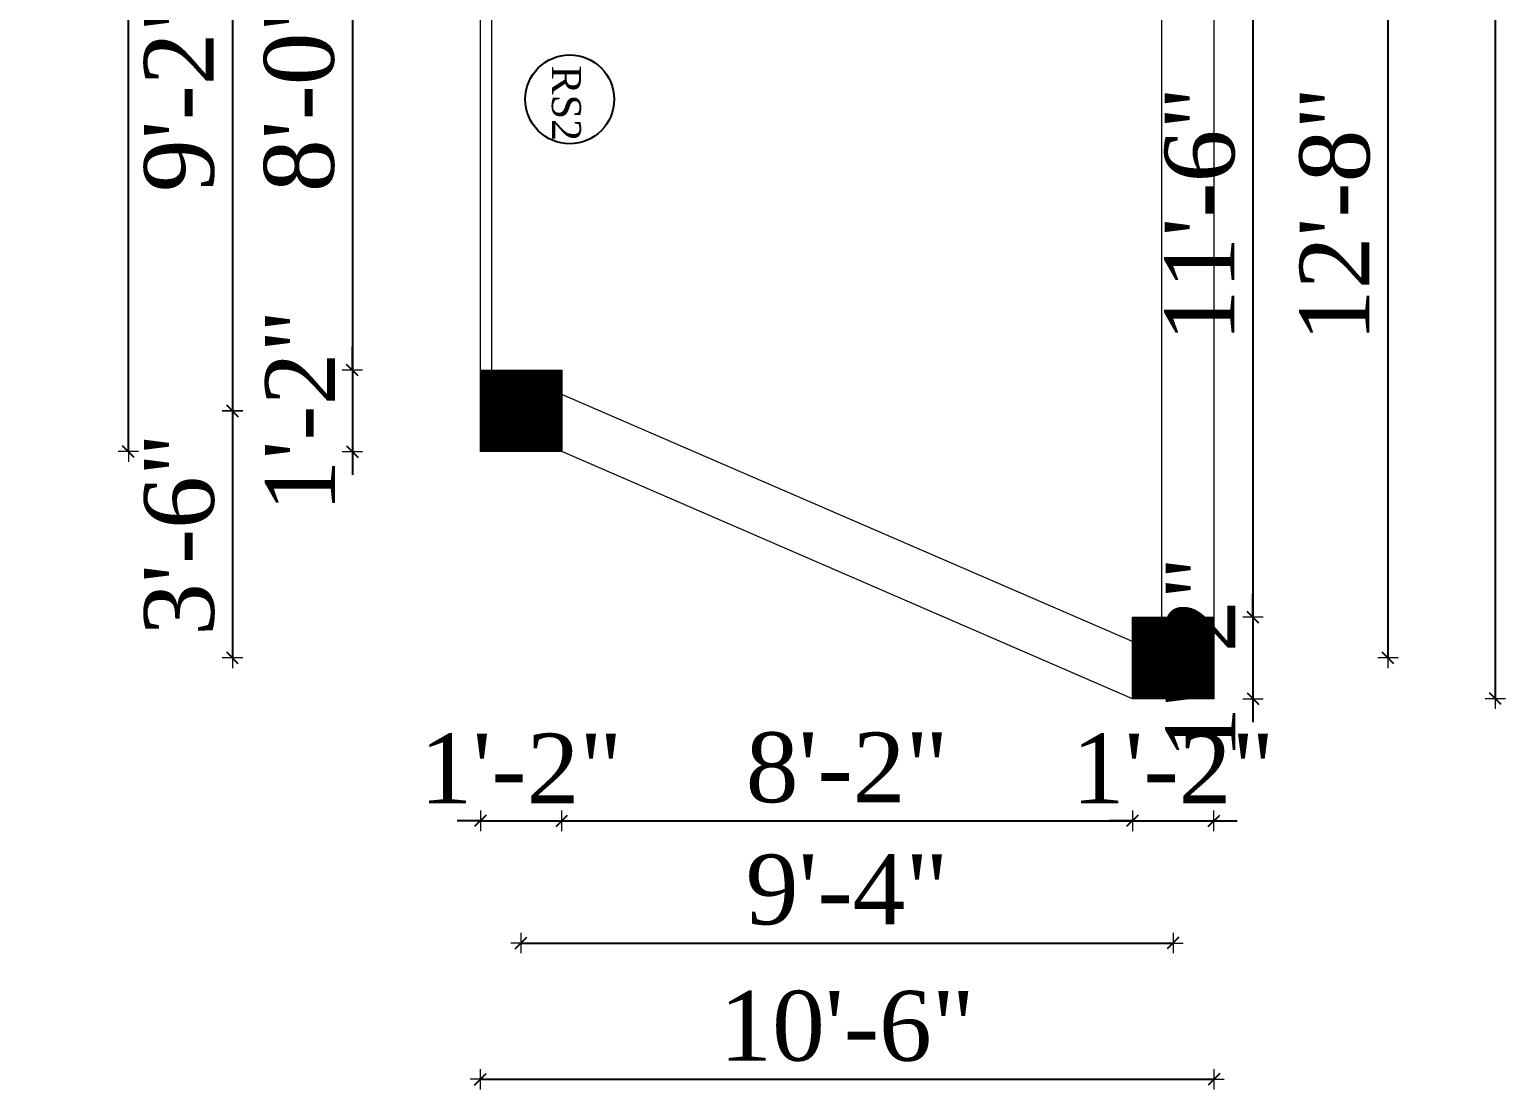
# Model space of a CAD drawing. Header units: inches. Extents: x 4069 to 291496, y -47643 to 12535.
# Drawn here: x 34110.9 to 34364.4, y 1514.3 to 1696.4 of the extents above; entities that cross this region are included whole.
import ezdxf

# ---------------------------------------------------------------- set-up
doc = ezdxf.new("R2010")
doc.units = ezdxf.units.IN
doc.header["$LTSCALE"] = 5
doc.header["$MEASUREMENT"] = 0
doc.layers.add('A-WALL', color=7, linetype='Continuous', lineweight=9)
doc.layers.add('Dimension', color=7, linetype='Continuous', lineweight=18)
doc.layers.add('dim line', color=7, linetype='Continuous', lineweight=15, true_color=0xfab2b2)
doc.layers.add('TEXT', color=6, linetype='Continuous')
doc.styles.add('ordinary', font='times.ttf')
doc.dimstyles.new('Copy of 96', dxfattribs={"dimtxt": 7, "dimasz": 4, "dimexe": 0.5, "dimexo": 0.5, "dimgap": 3, "dimtad": 1, "dimdec": 1, "dimzin": 11, "dimdsep": 46, "dimlunit": 4, "dimtxsty": 'ordinary', "dimblk": 'OBLIQUE', "dimcen": 0.09, "dimse1": 1, "dimse2": 1, "dimclrt": 6, "dimazin": 0, "dimtfac": 1, "dimtdec": 1, "dimtix": 1, "dimtmove": 2, "dimatfit": 3, "dimldrblk": 'leader', "dimfxl": 0.5, "dimfxlon": 1, "dimtolj": 1, "dimtzin": 0, "dimarcsym": 0})
pattern_1 = [(315, (32698.64002, 26279.55812), (0.08838834765, 0.08838834765), [])]

# ---------------------------------------------------------------- blocks, each defined once
blk = doc.blocks.new('oblique')
at = {"color": 0, "lineweight": -2}
blk.add_line((0.25, 0.25), (-0.25, -0.25), dxfattribs=at)
at = {"layer": 'dim line', "lineweight": 9}
for p, q in [((-0.4375, 0), (0.4375, 0)), ((0, 0.4375), (0, -0.4375))]:
    blk.add_line(p, q, dxfattribs=at)
blk = doc.blocks.new('*D1381')
at = {"layer": 'A-WALL', "color": 0, "lineweight": -2, "ltscale": 5, "transparency": 16777216}
blk.add_line((34166.39, 1733.86), (34166.39, 1637.86), dxfattribs=at)
at = {"layer": 'Defpoints', "color": 0, "ltscale": 5, "transparency": 16777216}
for p in [(34188.36, 1733.86, -58.17), (34166.39, 1637.86), (34188.36, 1637.86)]:
    blk.add_point(p, dxfattribs=at)
at = {"layer": 'A-WALL', "color": 0, "lineweight": -2, "ltscale": 5, "transparency": 16777216, "xscale": 4, "yscale": 4, "zscale": 4}
for p, rotation in [((34166.39, 1733.86), 90), ((34166.39, 1637.86), 270)]:
    blk.add_blockref('oblique', p, dxfattribs=dict(at, rotation=rotation))
at = {"layer": 'A-WALL', "color": 6, "ltscale": 5, "transparency": 16777216, "insert": (34157.29, 1685.86), "char_height": 12, "attachment_point": 5, "rotation": 90, "style": 'ordinary'}
blk.add_mtext('\\A1;8\'-0"', dxfattribs=at)
blk = doc.blocks.new('_OBLIQUE')
at = {"color": 0, "linetype": 'ByBlock'}
blk.add_line((-0.5, -0.5), (0.5, 0.5), dxfattribs=at)
blk = doc.blocks.new('leader')
at = {"layer": 'Dimension'}
for p, q in [((0, -4.328), (0, 4.328)), ((-4.424, 0), (4.424, 0))]:
    blk.add_line(p, q, dxfattribs=at)
blk = doc.blocks.new('*D1382')
at = {"layer": 'A-WALL', "color": 0, "lineweight": -2, "ltscale": 5, "transparency": 16777216}
for p, q in [((34166.39, 1637.86), (34166.39, 1641.86)), ((34166.39, 1637.86), (34166.39, 1623.86)), ((34166.39, 1623.86), (34166.39, 1619.86))]:
    blk.add_line(p, q, dxfattribs=at)
at = {"layer": 'Defpoints', "color": 0, "ltscale": 5, "transparency": 16777216}
for p in [(34188.36, 1637.86), (34166.39, 1623.86), (34188.36, 1623.86, -58.17)]:
    blk.add_point(p, dxfattribs=at)
at = {"layer": 'A-WALL', "color": 0, "lineweight": -2, "ltscale": 5, "transparency": 16777216, "xscale": 4, "yscale": 4, "zscale": 4}
for p, rotation in [((34166.39, 1637.86), 270), ((34166.39, 1623.86), 90)]:
    blk.add_blockref('oblique', p, dxfattribs=dict(at, rotation=rotation))
at = {"layer": 'A-WALL', "color": 6, "ltscale": 5, "transparency": 16777216, "insert": (34157.39, 1630.86), "char_height": 12, "attachment_point": 5, "rotation": 90, "style": 'ordinary'}
blk.add_mtext('\\A1;1\'-2"', dxfattribs=at)
blk = doc.blocks.new('*D1384')
at = {"layer": 'A-WALL', "color": 0, "lineweight": -2, "ltscale": 5, "transparency": 16777216}
blk.add_line((34145.79, 1740.86), (34145.79, 1630.86), dxfattribs=at)
at = {"layer": 'Defpoints', "color": 0, "ltscale": 5, "transparency": 16777216}
for p in [(34195.36, 1740.86, -58.17), (34145.79, 1630.86), (34195.36, 1630.86, -58.17)]:
    blk.add_point(p, dxfattribs=at)
at = {"layer": 'A-WALL', "color": 0, "lineweight": -2, "ltscale": 5, "transparency": 16777216, "xscale": 4, "yscale": 4, "zscale": 4}
for p, rotation in [((34145.79, 1740.86), 90), ((34145.79, 1630.86), 270)]:
    blk.add_blockref('oblique', p, dxfattribs=dict(at, rotation=rotation))
at = {"layer": 'A-WALL', "color": 6, "ltscale": 5, "transparency": 16777216, "insert": (34136.66, 1685.86), "char_height": 12, "attachment_point": 5, "rotation": 90, "style": 'ordinary'}
blk.add_mtext('\\A1;9\'-2"', dxfattribs=at)
blk = doc.blocks.new('*D1385')
at = {"layer": 'A-WALL', "color": 0, "lineweight": -2, "ltscale": 5, "transparency": 16777216}
blk.add_line((34127.92, 1623.86), (34127.92, 1967.19), dxfattribs=at)
at = {"layer": 'Defpoints', "color": 0, "ltscale": 5, "transparency": 16777216}
for p in [(34127.92, 1967.19), (34188.36, 1967.19, -58.17), (34188.36, 1623.86, -58.17)]:
    blk.add_point(p, dxfattribs=at)
at = {"layer": 'A-WALL', "color": 0, "lineweight": -2, "ltscale": 5, "transparency": 16777216, "xscale": 4, "yscale": 4, "zscale": 4}
for p, rotation in [((34127.92, 1967.19), 90), ((34127.92, 1623.86), 270)]:
    blk.add_blockref('oblique', p, dxfattribs=dict(at, rotation=rotation))
at = {"layer": 'A-WALL', "color": 6, "ltscale": 5, "transparency": 16777216, "insert": (34118.8, 1795.53), "char_height": 12, "attachment_point": 5, "rotation": 90, "style": 'ordinary'}
blk.add_mtext('\\A1;28\'-7"', dxfattribs=at)
blk = doc.blocks.new('*D1391')
at = {"layer": 'A-WALL', "color": 0, "lineweight": -2, "ltscale": 5, "transparency": 16777216}
blk.add_line((34321.07, 1733.86), (34321.07, 1595.41), dxfattribs=at)
at = {"layer": 'Defpoints', "color": 0, "ltscale": 5, "transparency": 16777216}
for p in [(34314.36, 1733.86, -58.17), (34314.36, 1595.41, -58.17), (34321.07, 1595.41)]:
    blk.add_point(p, dxfattribs=at)
at = {"layer": 'A-WALL', "color": 0, "lineweight": -2, "ltscale": 5, "transparency": 16777216, "xscale": 4, "yscale": 4, "zscale": 4}
for p, rotation in [((34321.07, 1733.86), 90), ((34321.07, 1595.41), 270)]:
    blk.add_blockref('oblique', p, dxfattribs=dict(at, rotation=rotation))
at = {"layer": 'A-WALL', "color": 6, "ltscale": 5, "transparency": 16777216, "insert": (34311.97, 1664.63), "char_height": 12, "attachment_point": 5, "rotation": 90, "style": 'ordinary'}
blk.add_mtext('\\A1;11\'-6"', dxfattribs=at)
blk = doc.blocks.new('*D1392')
at = {"layer": 'A-WALL', "color": 0, "lineweight": -2, "ltscale": 5, "transparency": 16777216}
for p, q in [((34321.07, 1595.41), (34321.07, 1599.41)), ((34321.07, 1595.41), (34321.07, 1581.41)), ((34321.07, 1581.41), (34321.07, 1577.41))]:
    blk.add_line(p, q, dxfattribs=at)
at = {"layer": 'Defpoints', "color": 0, "ltscale": 5, "transparency": 16777216}
for p in [(34314.36, 1595.41, -58.17), (34314.36, 1581.41, -58.17), (34321.07, 1581.41)]:
    blk.add_point(p, dxfattribs=at)
at = {"layer": 'A-WALL', "color": 0, "lineweight": -2, "ltscale": 5, "transparency": 16777216, "xscale": 4, "yscale": 4, "zscale": 4}
for p, rotation in [((34321.07, 1595.41), 270), ((34321.07, 1581.41), 90)]:
    blk.add_blockref('oblique', p, dxfattribs=dict(at, rotation=rotation))
at = {"layer": 'A-WALL', "color": 6, "ltscale": 5, "transparency": 16777216, "insert": (34312.07, 1588.41), "char_height": 12, "attachment_point": 5, "rotation": 90, "style": 'ordinary'}
blk.add_mtext('\\A1;1\'-2"', dxfattribs=at)
blk = doc.blocks.new('*D1394')
at = {"layer": 'A-WALL', "color": 0, "lineweight": -2, "ltscale": 5, "transparency": 16777216}
blk.add_line((34344.26, 1740.86), (34344.26, 1588.41), dxfattribs=at)
at = {"layer": 'Defpoints', "color": 0, "ltscale": 5, "transparency": 16777216}
for p in [(34307.36, 1740.86, -58.17), (34307.36, 1588.41, -58.17), (34344.26, 1588.41)]:
    blk.add_point(p, dxfattribs=at)
at = {"layer": 'A-WALL', "color": 0, "lineweight": -2, "ltscale": 5, "transparency": 16777216, "xscale": 4, "yscale": 4, "zscale": 4}
for p, rotation in [((34344.26, 1740.86), 90), ((34344.26, 1588.41), 270)]:
    blk.add_blockref('oblique', p, dxfattribs=dict(at, rotation=rotation))
at = {"layer": 'A-WALL', "color": 6, "ltscale": 5, "transparency": 16777216, "insert": (34335.16, 1664.63), "char_height": 12, "attachment_point": 5, "rotation": 90, "style": 'ordinary'}
blk.add_mtext('\\A1;12\'-8"', dxfattribs=at)
blk = doc.blocks.new('*D1395')
at = {"layer": 'A-WALL', "color": 0, "lineweight": -2, "ltscale": 5, "transparency": 16777216}
blk.add_line((34362.7, 1966.37), (34362.7, 1581.41), dxfattribs=at)
at = {"layer": 'Defpoints', "color": 0, "ltscale": 5, "transparency": 16777216}
for p in [(34314.36, 1966.37, -58.17), (34314.36, 1581.41, -58.17), (34362.7, 1581.41)]:
    blk.add_point(p, dxfattribs=at)
at = {"layer": 'A-WALL', "color": 0, "lineweight": -2, "ltscale": 5, "transparency": 16777216, "xscale": 4, "yscale": 4, "zscale": 4}
for p, rotation in [((34362.7, 1966.37), 90), ((34362.7, 1581.41), 270)]:
    blk.add_blockref('oblique', p, dxfattribs=dict(at, rotation=rotation))
at = {"layer": 'A-WALL', "color": 6, "ltscale": 5, "transparency": 16777216, "insert": (34353.59, 1773.89), "char_height": 12, "attachment_point": 5, "rotation": 90, "style": 'ordinary'}
blk.add_mtext('\\A1;32\'-1"', dxfattribs=at)
blk = doc.blocks.new('*D1305')
at = {"layer": 'A-WALL', "color": 0, "lineweight": -2, "ltscale": 5, "transparency": 16777216}
for p, q in [((34188.36, 1560.43), (34184.36, 1560.43)), ((34188.36, 1560.43), (34202.36, 1560.43)), ((34202.36, 1560.43), (34206.36, 1560.43))]:
    blk.add_line(p, q, dxfattribs=at)
at = {"layer": 'Defpoints', "color": 0, "ltscale": 5, "transparency": 16777216}
for p in [(34188.36, 1623.86, -58.17), (34202.36, 1623.86, -58.17), (34202.36, 1560.43)]:
    blk.add_point(p, dxfattribs=at)
at = {"layer": 'A-WALL', "color": 0, "lineweight": -2, "ltscale": 5, "transparency": 16777216, "xscale": 4, "yscale": 4, "zscale": 4}
blk.add_blockref('oblique', (34188.36, 1560.43), dxfattribs=at)
at = {"layer": 'A-WALL', "color": 0, "lineweight": -2, "ltscale": 5, "transparency": 16777216, "xscale": 4, "yscale": 4, "zscale": 4, "rotation": 180}
blk.add_blockref('oblique', (34202.36, 1560.43), dxfattribs=at)
at = {"layer": 'A-WALL', "color": 6, "ltscale": 5, "transparency": 16777216, "insert": (34195.36, 1569.43), "char_height": 12, "attachment_point": 5, "style": 'ordinary'}
blk.add_mtext('\\A1;1\'-2"', dxfattribs=at)
blk = doc.blocks.new('*D1306')
at = {"layer": 'A-WALL', "color": 0, "lineweight": -2, "ltscale": 5, "transparency": 16777216}
blk.add_line((34202.36, 1560.43), (34300.36, 1560.43), dxfattribs=at)
at = {"layer": 'Defpoints', "color": 0, "ltscale": 5, "transparency": 16777216}
for p in [(34202.36, 1623.86, -58.17), (34300.36, 1581.41, -58.17), (34300.36, 1560.43)]:
    blk.add_point(p, dxfattribs=at)
at = {"layer": 'A-WALL', "color": 0, "lineweight": -2, "ltscale": 5, "transparency": 16777216, "xscale": 4, "yscale": 4, "zscale": 4, "rotation": 180}
blk.add_blockref('oblique', (34202.36, 1560.43), dxfattribs=at)
at = {"layer": 'A-WALL', "color": 0, "lineweight": -2, "ltscale": 5, "transparency": 16777216, "xscale": 4, "yscale": 4, "zscale": 4}
blk.add_blockref('oblique', (34300.36, 1560.43), dxfattribs=at)
at = {"layer": 'A-WALL', "color": 6, "ltscale": 5, "transparency": 16777216, "insert": (34251.36, 1569.53), "char_height": 12, "attachment_point": 5, "style": 'ordinary'}
blk.add_mtext('\\A1;8\'-2"', dxfattribs=at)
blk = doc.blocks.new('*D1307')
at = {"layer": 'A-WALL', "color": 0, "lineweight": -2, "ltscale": 5, "transparency": 16777216}
for p, q in [((34300.36, 1560.43), (34296.36, 1560.43)), ((34300.36, 1560.43), (34314.36, 1560.43)), ((34314.36, 1560.43), (34318.36, 1560.43))]:
    blk.add_line(p, q, dxfattribs=at)
at = {"layer": 'Defpoints', "color": 0, "ltscale": 5, "transparency": 16777216}
for p in [(34300.36, 1581.41, -58.17), (34314.36, 1581.41, -58.17), (34314.36, 1560.43)]:
    blk.add_point(p, dxfattribs=at)
at = {"layer": 'A-WALL', "color": 0, "lineweight": -2, "ltscale": 5, "transparency": 16777216, "xscale": 4, "yscale": 4, "zscale": 4}
blk.add_blockref('oblique', (34300.36, 1560.43), dxfattribs=at)
at = {"layer": 'A-WALL', "color": 0, "lineweight": -2, "ltscale": 5, "transparency": 16777216, "xscale": 4, "yscale": 4, "zscale": 4, "rotation": 180}
blk.add_blockref('oblique', (34314.36, 1560.43), dxfattribs=at)
at = {"layer": 'A-WALL', "color": 6, "ltscale": 5, "transparency": 16777216, "insert": (34307.36, 1569.43), "char_height": 12, "attachment_point": 5, "style": 'ordinary'}
blk.add_mtext('\\A1;1\'-2"', dxfattribs=at)
blk = doc.blocks.new('*D1308')
at = {"layer": 'A-WALL', "color": 0, "lineweight": -2, "ltscale": 5, "transparency": 16777216}
blk.add_line((34195.36, 1539.44), (34307.36, 1539.44), dxfattribs=at)
at = {"layer": 'Defpoints', "color": 0, "ltscale": 5, "transparency": 16777216}
for p in [(34195.36, 1630.86, -58.17), (34307.36, 1588.41, -58.17), (34307.36, 1539.44)]:
    blk.add_point(p, dxfattribs=at)
at = {"layer": 'A-WALL', "color": 0, "lineweight": -2, "ltscale": 5, "transparency": 16777216, "xscale": 4, "yscale": 4, "zscale": 4, "rotation": 180}
blk.add_blockref('oblique', (34195.36, 1539.44), dxfattribs=at)
at = {"layer": 'A-WALL', "color": 0, "lineweight": -2, "ltscale": 5, "transparency": 16777216, "xscale": 4, "yscale": 4, "zscale": 4}
blk.add_blockref('oblique', (34307.36, 1539.44), dxfattribs=at)
at = {"layer": 'A-WALL', "color": 6, "ltscale": 5, "transparency": 16777216, "insert": (34251.36, 1548.56), "char_height": 12, "attachment_point": 5, "style": 'ordinary'}
blk.add_mtext('\\A1;9\'-4"', dxfattribs=at)
blk = doc.blocks.new('*D1309')
at = {"layer": 'A-WALL', "color": 0, "lineweight": -2, "ltscale": 5, "transparency": 16777216}
blk.add_line((34188.36, 1516.02), (34314.36, 1516.02), dxfattribs=at)
at = {"layer": 'Defpoints', "color": 0, "ltscale": 5, "transparency": 16777216}
for p in [(34188.36, 1623.86, -63), (34314.36, 1581.41, -58.17), (34314.36, 1516.02)]:
    blk.add_point(p, dxfattribs=at)
at = {"layer": 'A-WALL', "color": 0, "lineweight": -2, "ltscale": 5, "transparency": 16777216, "xscale": 4, "yscale": 4, "zscale": 4, "rotation": 180}
blk.add_blockref('oblique', (34188.36, 1516.02), dxfattribs=at)
at = {"layer": 'A-WALL', "color": 0, "lineweight": -2, "ltscale": 5, "transparency": 16777216, "xscale": 4, "yscale": 4, "zscale": 4}
blk.add_blockref('oblique', (34314.36, 1516.02), dxfattribs=at)
at = {"layer": 'A-WALL', "color": 6, "ltscale": 5, "transparency": 16777216, "insert": (34251.36, 1525.13), "char_height": 12, "attachment_point": 5, "style": 'ordinary'}
blk.add_mtext('\\A1;10\'-6"', dxfattribs=at)
blk = doc.blocks.new('*D1445')
at = {"layer": 'A-WALL', "color": 0, "lineweight": -2, "ltscale": 5, "transparency": 16777216}
blk.add_line((34145.79, 1630.86), (34145.79, 1588.41), dxfattribs=at)
at = {"layer": 'Defpoints', "color": 0, "ltscale": 5, "transparency": 16777216}
for p in [(34195.36, 1630.86, -58.17), (34145.79, 1588.41), (34307.36, 1588.41, -58.17)]:
    blk.add_point(p, dxfattribs=at)
at = {"layer": 'A-WALL', "color": 0, "lineweight": -2, "ltscale": 5, "transparency": 16777216, "xscale": 4, "yscale": 4, "zscale": 4}
for p, rotation in [((34145.79, 1630.86), 90), ((34145.79, 1588.41), 270)]:
    blk.add_blockref('oblique', p, dxfattribs=dict(at, rotation=rotation))
at = {"layer": 'A-WALL', "color": 6, "ltscale": 5, "transparency": 16777216, "insert": (34136.68, 1609.63), "char_height": 12, "attachment_point": 5, "rotation": 90, "style": 'ordinary'}
blk.add_mtext('\\A1;3\'-6"', dxfattribs=at)

msp = doc.modelspace()

# ---------------------------------------------------------------- hatches: boundary and pattern name
at = {"layer": 'A-WALL', "ltscale": 5}
h = msp.add_hatch(dxfattribs=at)
h.set_pattern_fill('ANSI31', color=256, angle=270)
h.set_pattern_definition(pattern_1)
h.paths.add_polyline_path([(34202.36116, 1637.85899), (34188.36116, 1637.85899), (34188.36116, 1623.85899), (34202.36116, 1623.85899)])
h = msp.add_hatch(dxfattribs=at)
h.set_pattern_fill('ANSI31', color=256, angle=270)
h.set_pattern_definition(pattern_1)
h.paths.add_polyline_path([(34300.36116, 1595.40536), (34300.36116, 1581.40536), (34314.36116, 1581.40536), (34314.36116, 1595.40536)])

# ---------------------------------------------------------------- linework, layer by layer
for p, q in [((34190.36116, 1637.85899), (34190.36116, 1733.85899)), ((34305.36116, 1733.85899), (34305.36116, 1595.40536)), ((34300.36116, 1591.21355), (34202.36116, 1633.66718))]:
    msp.add_line(p, q, dxfattribs=at)
at = {"layer": 'A-WALL', "ltscale": 5, "elevation": -0.16904}
msp.add_lwpolyline([(34314.36116, 1966.36994), (34314.36116, 1966.36994), (34314.36116, 1581.40536), (34300.36116, 1581.40536), (34202.36116, 1623.85899), (34188.36116, 1623.85899), (34188.36116, 1967.19262), (34261.36129, 1966.71599)], dxfattribs=at)
for points in [[(34202.36116, 1637.85899), (34202.36116, 1623.85899), (34188.36116, 1623.85899), (34188.36116, 1637.85899)], [(34314.36116, 1595.40536), (34314.36116, 1581.40536), (34300.36116, 1581.40536), (34300.36116, 1595.40536)]]:
    msp.add_lwpolyline(points, close=True, dxfattribs=at)
at = {"layer": 'TEXT'}
msp.add_circle((34203.71661, 1684.39023, -0.16904), 7.64038, dxfattribs=at)

# ---------------------------------------------------------------- texts
at = {"layer": 'TEXT', "style": 'ordinary'}
msp.add_text('RS2', height=5, rotation=270.0003881, dxfattribs=at).set_placement((34200.65249, 1690.23381, -0.16904))

# ---------------------------------------------------------------- dimensions: what is measured, and where the dimension line sits
at = {"layer": 'A-WALL', "ltscale": 5}
for base, p1, p2, picture, middle in [((34127.9202, 1967.19262, 58), (34188.36116, 1623.85899, -0.16904), (34188.36116, 1967.19262, -0.16904), '*D1385', (34118.79907, 1795.52581, 58)), ((34362.69626, 1581.40536, 58), (34314.36116, 1966.36994, -0.16904), (34314.36116, 1581.40536, -0.16904), '*D1395', (34353.59244, 1773.88765, 58)), ((34145.78553, 1630.85899, 58), (34195.36116, 1740.85899, -0.16904), (34195.36116, 1630.85899, -0.16904), '*D1384', (34136.66441, 1685.85899, 58)), ((34344.26346, 1588.40536, 58), (34307.36116, 1740.85899, -0.16904), (34307.36116, 1588.40536, -0.16904), '*D1394', (34335.15964, 1664.63217, 58)), ((34166.39032, 1637.85899, 58), (34188.36116, 1733.85899, -0.16904), (34188.36116, 1637.85899, 58), '*D1381', (34157.2865, 1685.85899, 58)), ((34321.07028, 1595.40536, 58), (34314.36116, 1733.85899, -0.16904), (34314.36116, 1595.40536, -0.16904), '*D1391', (34311.96646, 1664.63217, 58)), ((34166.39032, 1623.85899, 58), (34188.36116, 1637.85899, 58), (34188.36116, 1623.85899, -0.16904), '*D1382', (34157.39032, 1630.85899, 58)), ((34145.78553, 1588.40536, 58), (34195.36116, 1630.85899, -0.16904), (34307.36116, 1588.40536, -0.16904), '*D1445', (34136.68171, 1609.63217, 58)), ((34321.07028, 1581.40536, 58), (34314.36116, 1595.40536, -0.16904), (34314.36116, 1581.40536, -0.16904), '*D1392', (34312.07028, 1588.40536, 58))]:
    dim = msp.add_linear_dim(base=base, p1=p1, p2=p2, angle=270, dimstyle='Copy of 96', override={"dimtxt": 12, "dimdec": 0, "dimblk": 'oblique', "dimtdec": 0, "dimarcsym": 1}, dxfattribs=at)
    dim.commit()
    dim.dimension.update_dxf_attribs({"geometry": picture, "text_midpoint": middle})
for base, p1, p2, picture, middle in [((34307.36116, 1539.43762, 116.16904), (34195.36116, 1630.85899, 58), (34307.36116, 1588.40536, 58), '*D1308', (34251.36116, 1548.55875, 116.16904)), ((34202.36116, 1560.42909, 116.16904), (34188.36116, 1623.85899, 58), (34202.36116, 1623.85899, 58), '*D1305', (34195.36116, 1569.42909, 116.16904)), ((34314.36116, 1516.02421, 116.16904), (34188.36116, 1623.85899, 53.16624), (34314.36116, 1581.40536, 58), '*D1309', (34251.36116, 1525.12804, 116.16904)), ((34300.36116, 1560.42909, 116.16904), (34202.36116, 1623.85899, 58), (34300.36116, 1581.40536, 58), '*D1306', (34251.36116, 1569.53291, 116.16904)), ((34314.36116, 1560.42909, 116.16904), (34300.36116, 1581.40536, 58), (34314.36116, 1581.40536, 58), '*D1307', (34307.36116, 1569.42909, 116.16904))]:
    dim = msp.add_linear_dim(base=base, p1=p1, p2=p2, dimstyle='Copy of 96', override={"dimtxt": 12, "dimdec": 0, "dimblk": 'oblique', "dimtdec": 0, "dimarcsym": 1}, dxfattribs=at)
    dim.commit()
    dim.dimension.update_dxf_attribs({"geometry": picture, "text_midpoint": middle})

doc.saveas('drawing.dxf')
